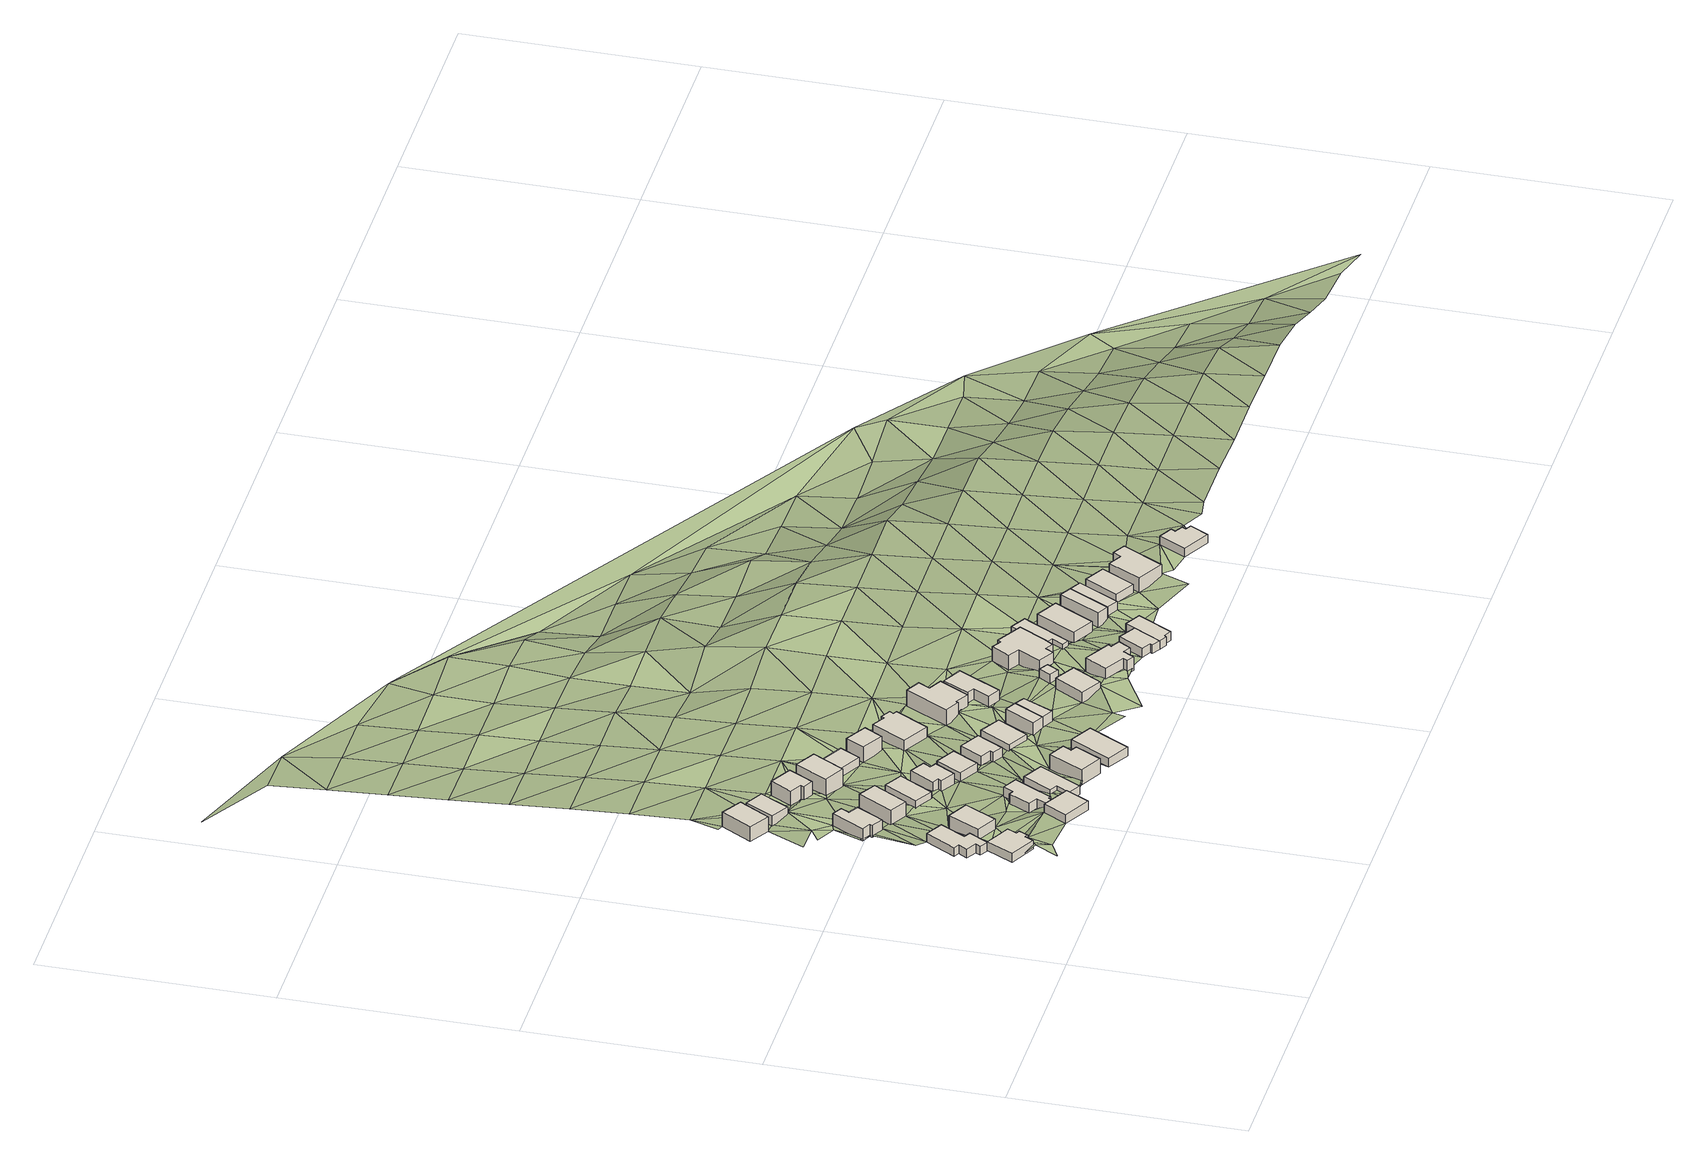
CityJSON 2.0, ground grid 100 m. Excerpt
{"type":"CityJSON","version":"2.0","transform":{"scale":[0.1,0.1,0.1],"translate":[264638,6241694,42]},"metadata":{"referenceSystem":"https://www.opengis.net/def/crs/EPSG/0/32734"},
"CityObjects":{
"building1":{"type":"Building","attributes":{"address":"4 Baris Road University Estate Cape Town","building":"house","building:levels":"1","building_height":4.1,"roof_height":78.91,"ground_height":74.81,"plus_code":"4FRW3F63+GGM"},"geometry":[{"type":"Solid","lod":"1","boundaries":[[[[0,1,2,3]],[[1,4,5,2]],[[4,6,7,5]],[[6,8,9,7]],[[8,10,11,9]],[[10,12,13,11]],[[12,14,15,13]],[[14,0,3,15]],[[3,2,5,7,9,11,13,15]],[[14,12,10,8,6,4,1,0]]]]}]},
"building2":{"type":"Building","attributes":{"address":"58 Ritchie Street University Estate Cape Town","building":"house","building:levels":"1","building_height":4.1,"roof_height":76.75,"ground_height":72.65,"plus_code":"4FRW3F63+JGF"},"geometry":[{"type":"Solid","lod":"1","boundaries":[[[[16,17,18,19]],[[17,20,21,18]],[[20,22,23,21]],[[22,24,25,23]],[[24,26,27,25]],[[26,28,29,27]],[[28,30,31,29]],[[30,32,33,31]],[[32,34,35,33]],[[34,16,19,35]],[[19,18,21,23,25,27,29,31,33,35]],[[34,32,30,28,26,24,22,20,17,16]]]]}]},
"building3":{"type":"Building","attributes":{"address":"60 Ritchie Street University Estate Cape Town","building":"house","building:levels":"1","building_height":4.1,"roof_height":78.91,"ground_height":74.81,"plus_code":"4FRW3F63+JH4"},"geometry":[{"type":"Solid","lod":"1","boundaries":[[[[36,37,38,39]],[[37,40,41,38]],[[40,42,43,41]],[[42,36,39,43]],[[39,38,41,43]],[[42,40,37,36]]]]}]},
"building4":{"type":"Building","attributes":{"address":"3 Baris Road University Estate Cape Town","building":"house","building:levels":"1","building_height":4.1,"roof_height":80.93,"ground_height":76.83,"plus_code":"4FRW3F63+FJH"},"geometry":[{"type":"Solid","lod":"1","boundaries":[[[[44,45,46,47]],[[45,48,49,46]],[[48,50,51,49]],[[50,44,47,51]],[[47,46,49,51]],[[50,48,45,44]]]]}]},
"building5":{"type":"Building","attributes":{"address":"67 Ritchie Street University Estate Cape Town","building":"house","building:levels":"1","building_height":4.1,"roof_height":74.61,"ground_height":70.51,"plus_code":"4FRW3F63+QH6"},"geometry":[{"type":"Solid","lod":"1","boundaries":[[[[52,53,54,55]],[[53,56,57,54]],[[56,58,59,57]],[[58,60,61,59]],[[60,62,63,61]],[[62,64,65,63]],[[64,66,67,65]],[[66,52,55,67]],[[55,54,57,59,61,63,65,67]],[[66,64,62,60,58,56,53,52]]]]}]},
"building6":{"type":"Building","attributes":{"address":"38 Selbourne Road University Estate Cape Town","building":"house","building:levels":"2","building_height":6.9,"roof_height":73.91,"ground_height":67.01,"plus_code":"4FRW3F63+WGG"},"geometry":[{"type":"Solid","lod":"1","boundaries":[[[[68,69,70,71]],[[69,72,73,70]],[[72,74,75,73]],[[74,68,71,75]],[[71,70,73,75]],[[74,72,69,68]]]]}]},
"building7":{"type":"Building","attributes":{"address":"1 Baris Road University Estate Cape Town","building":"house","building:levels":"1","building_height":4.1,"roof_height":77.92,"ground_height":73.82,"plus_code":"4FRW3F63+GMW"},"geometry":[{"type":"Solid","lod":"1","boundaries":[[[[76,77,78,79]],[[77,80,81,78]],[[80,82,83,81]],[[82,84,85,83]],[[84,86,87,85]],[[86,88,89,87]],[[88,90,91,89]],[[90,92,93,91]],[[92,94,95,93]],[[94,76,79,95]],[[79,78,81,83,85,87,89,91,93,95]],[[94,92,90,88,86,84,82,80,77,76]]]]}]},
"building8":{"type":"Building","attributes":{"address":"69 Ritchie Street University Estate Cape Town","building":"house","building:levels":"2","building_height":6.9,"roof_height":76.48,"ground_height":69.58,"plus_code":"4FRW3F63+PJV"},"geometry":[{"type":"Solid","lod":"1","boundaries":[[[[96,97,98,99]],[[97,100,101,98]],[[100,102,103,101]],[[102,96,99,103]],[[99,98,101,103]],[[102,100,97,96]]]]}]},
"building9":{"type":"Building","attributes":{"address":"40 Selbourne Road University Estate Cape Town","building":"house","building:levels":"1","building_height":4.1,"roof_height":71.11,"ground_height":67.01,"plus_code":"4FRW3F63+WH5"},"geometry":[{"type":"Solid","lod":"1","boundaries":[[[[104,105,106,107]],[[105,108,109,106]],[[108,110,111,109]],[[110,104,107,111]],[[107,106,109,111]],[[110,108,105,104]]]]}]},
"building10":{"type":"Building","attributes":{"address":"64 Ritchie Street University Estate Cape Town","building":"house","building:levels":"1","building_height":4.1,"roof_height":77.42,"ground_height":73.32,"plus_code":"4FRW3F63+GPG"},"geometry":[{"type":"Solid","lod":"1","boundaries":[[[[112,113,114,115]],[[113,116,117,114]],[[116,118,119,117]],[[118,120,121,119]],[[120,122,123,121]],[[122,112,115,123]],[[115,114,117,119,121,123]],[[122,120,118,116,113,112]]]]}]},
"building11":{"type":"Building","attributes":{"address":"71 Ritchie Street University Estate Cape Town","building":"house","building:levels":"1","building_height":4.1,"roof_height":73.68,"ground_height":69.58,"plus_code":"4FRW3F63+PM8"},"geometry":[{"type":"Solid","lod":"1","boundaries":[[[[124,125,126,127]],[[125,128,129,126]],[[128,130,131,129]],[[130,124,127,131]],[[127,126,129,131]],[[130,128,125,124]]]]}]},
"building12":{"type":"Building","attributes":{"address":"42 Selbourne Road University Estate Cape Town","building":"house","building:levels":"2","building_height":6.9,"roof_height":73.39,"ground_height":66.49,"plus_code":"4FRW3F63+VMJ"},"geometry":[{"type":"Solid","lod":"1","boundaries":[[[[132,133,134,135]],[[133,136,137,134]],[[136,138,139,137]],[[138,140,141,139]],[[140,142,143,141]],[[142,132,135,143]],[[135,134,137,139,141,143]],[[142,140,138,136,133,132]]]]}]},
"building13":{"type":"Building","attributes":{"address":"66 Ritchie Street University Estate Cape Town","building":"house","building:levels":"1","building_height":4.1,"roof_height":80.41,"ground_height":76.31,"plus_code":"4FRW3F63+FQQ"},"geometry":[{"type":"Solid","lod":"1","boundaries":[[[[144,145,146,147]],[[145,148,149,146]],[[148,150,151,149]],[[150,152,153,151]],[[152,154,155,153]],[[154,144,147,155]],[[147,146,149,151,153,155]],[[154,152,150,148,145,144]]]]}]},
"building14":{"type":"Building","attributes":{"address":"73 Ritchie Street University Estate Cape Town","building":"house","building:levels":"1","building_height":4.1,"roof_height":74.86,"ground_height":70.76,"plus_code":"4FRW3F63+MPP"},"geometry":[{"type":"Solid","lod":"1","boundaries":[[[[156,157,158,159]],[[157,160,161,158]],[[160,162,163,161]],[[162,164,165,163]],[[164,166,167,165]],[[166,168,169,167]],[[168,170,171,169]],[[170,156,159,171]],[[159,158,161,163,165,167,169,171]],[[170,168,166,164,162,160,157,156]]]]}]},
"building15":{"type":"Building","attributes":{"address":"44 Selbourne Road University Estate Cape Town","building":"house","building:levels":"2","building_height":6.9,"roof_height":74.89,"ground_height":67.99,"plus_code":"4FRW3F63+RPR"},"geometry":[{"type":"Solid","lod":"1","boundaries":[[[[172,173,174,175]],[[173,176,177,174]],[[176,178,179,177]],[[178,172,175,179]],[[175,174,177,179]],[[178,176,173,172]]]]}]},
"building16":{"type":"Building","attributes":{"address":"75 Ritchie Street University Estate Cape Town","building":"house","building:levels":"1","building_height":4.1,"roof_height":74.86,"ground_height":70.76,"plus_code":"4FRW3F63+MQ3"},"geometry":[{"type":"Solid","lod":"1","boundaries":[[[[180,181,182,183]],[[181,184,185,182]],[[184,186,187,185]],[[186,180,183,187]],[[183,182,185,187]],[[186,184,181,180]]]]}]},
"building17":{"type":"Building","attributes":{"address":"68 Ritchie Street University Estate Cape Town","building":"house","building:levels":"1","building_height":4.1,"roof_height":80.45,"ground_height":76.35,"plus_code":"4FRW3F63+FR9"},"geometry":[{"type":"Solid","lod":"1","boundaries":[[[[188,189,190,191]],[[189,192,193,190]],[[192,194,195,193]],[[194,188,191,195]],[[191,190,193,195]],[[194,192,189,188]]]]}]},
"building18":{"type":"Building","attributes":{"address":"46 Selbourne Road University Estate Cape Town","building":"house","building:levels":"1","building_height":4.1,"roof_height":71.33,"ground_height":67.23,"plus_code":"4FRW3F63+RQC"},"geometry":[{"type":"Solid","lod":"1","boundaries":[[[[196,197,198,199]],[[197,200,201,198]],[[200,202,203,201]],[[202,196,199,203]],[[199,198,201,203]],[[202,200,197,196]]]]}]},
"building19":{"type":"Building","attributes":{"address":"77 Ritchie Street University Estate Cape Town","building":"house","building:levels":"1","building_height":4.1,"roof_height":75.18,"ground_height":71.08,"plus_code":"4FRW3F63+JRP"},"geometry":[{"type":"Solid","lod":"1","boundaries":[[[[204,205,206,207]],[[205,208,209,206]],[[208,210,211,209]],[[210,212,213,211]],[[212,214,215,213]],[[214,204,207,215]],[[207,206,209,211,213,215]],[[214,212,210,208,205,204]]]]}]},
"building20":{"type":"Building","attributes":{"address":"79 Ritchie Street University Estate Cape Town","building":"house","building:levels":"1","building_height":4.1,"roof_height":75.18,"ground_height":71.08,"plus_code":"4FRW3F63+JV4"},"geometry":[{"type":"Solid","lod":"1","boundaries":[[[[216,217,218,219]],[[217,220,221,218]],[[220,222,223,221]],[[222,216,219,223]],[[219,218,221,223]],[[222,220,217,216]]]]}]},
"building21":{"type":"Building","attributes":{"address":"48 Selbourne Road University Estate Cape Town","building":"house","building:levels":"2","building_height":6.9,"roof_height":74.52,"ground_height":67.62,"plus_code":"4FRW3F63+RR2"},"geometry":[{"type":"Solid","lod":"1","boundaries":[[[[224,225,226,227]],[[225,228,229,226]],[[228,230,231,229]],[[230,224,227,231]],[[227,226,229,231]],[[230,228,225,224]]]]}]},
"building22":{"type":"Building","attributes":{"address":"81 Ritchie Street University Estate Cape Town","building":"house","building:levels":"1","building_height":4.1,"roof_height":78.61,"ground_height":74.51,"plus_code":"4FRW3F63+HWM"},"geometry":[{"type":"Solid","lod":"1","boundaries":[[[[232,233,234,235]],[[233,236,237,234]],[[236,238,239,237]],[[238,232,235,239]],[[235,234,237,239]],[[238,236,233,232]]]]}]},
"building23":{"type":"Building","attributes":{"address":"50 Selbourne Road University Estate Cape Town","building":"house","building:levels":"1","building_height":4.1,"roof_height":73.03,"ground_height":68.93,"plus_code":"4FRW3F63+QV7"},"geometry":[{"type":"Solid","lod":"1","boundaries":[[[[240,241,242,243]],[[241,244,245,242]],[[244,246,247,245]],[[246,248,249,247]],[[248,250,251,249]],[[250,252,253,251]],[[252,254,255,253]],[[254,240,243,255]],[[243,242,245,247,249,251,253,255]],[[254,252,250,248,246,244,241,240]]]]}]},
"building24":{"type":"Building","attributes":{"address":"4 Lorraine Avenue University Estate Cape Town","building":"house","building:levels":"1","building_height":4.1,"roof_height":78.61,"ground_height":74.51,"plus_code":"4FRW3F63+HWH"},"geometry":[{"type":"Solid","lod":"1","boundaries":[[[[232,238,239,235]],[[238,256,257,239]],[[256,258,259,257]],[[258,232,235,259]],[[235,239,257,259]],[[258,256,238,232]]]]}]},
"building25":{"type":"Building","attributes":{"address":"52 Selbourne Road University Estate Cape Town","building":"house","building:levels":"2","building_height":6.9,"roof_height":76.49,"ground_height":69.59,"plus_code":"4FRW3F63+PX6"},"geometry":[{"type":"Solid","lod":"1","boundaries":[[[[260,261,262,263]],[[261,264,265,262]],[[264,266,267,265]],[[266,268,269,267]],[[268,270,271,269]],[[270,272,273,271]],[[272,274,275,273]],[[274,260,263,275]],[[263,262,265,267,269,271,273,275]],[[274,272,270,268,266,264,261,260]]]]}]},
"building26":{"type":"Building","attributes":{"address":"83 Ritchie Street University Estate Cape Town","building":"house","building:levels":"1","building_height":4.1,"roof_height":79.46,"ground_height":75.36,"plus_code":"4FRW3F64+G2P"},"geometry":[{"type":"Solid","lod":"1","boundaries":[[[[276,277,278,279]],[[277,280,281,278]],[[280,282,283,281]],[[282,276,279,283]],[[279,278,281,283]],[[282,280,277,276]]]]}]},
"building27":{"type":"Building","attributes":{"address":"54 Selbourne Road University Estate Cape Town","building":"house","building:levels":"1","building_height":4.1,"roof_height":76.04,"ground_height":71.94,"plus_code":"4FRW3F64+M2C"},"geometry":[{"type":"Solid","lod":"1","boundaries":[[[[284,285,286,287]],[[285,288,289,286]],[[288,290,291,289]],[[290,292,293,291]],[[292,294,295,293]],[[294,284,287,295]],[[287,286,289,291,293,295]],[[294,292,290,288,285,284]]]]}]},
"building28":{"type":"Building","attributes":{"address":"Ritchie Street University Estate Cape Town","building":"garage","building:levels":"1","building_height":4.1,"roof_height":79.46,"ground_height":75.36,"plus_code":"4FRW3F64+H3C"},"geometry":[{"type":"Solid","lod":"1","boundaries":[[[[296,297,298,299]],[[297,300,301,298]],[[300,302,303,301]],[[302,296,299,303]],[[299,298,301,303]],[[302,300,297,296]]]]}]},
"building29":{"type":"Building","attributes":{"address":"85 Ritchie Street University Estate Cape Town","building":"house","building:levels":"1","building_height":4.1,"roof_height":81.91,"ground_height":77.81,"plus_code":"4FRW3F64+F4R"},"geometry":[{"type":"Solid","lod":"1","boundaries":[[[[304,305,306,307]],[[305,308,309,306]],[[308,310,311,309]],[[310,312,313,311]],[[312,314,315,313]],[[314,316,317,315]],[[316,318,319,317]],[[318,320,321,319]],[[320,322,323,321]],[[322,304,307,323]],[[307,306,309,311,313,315,317,319,321,323]],[[322,320,318,316,314,312,310,308,305,304]]]]}]},
"building30":{"type":"Building","attributes":{"address":"87 Ritchie Street University Estate Cape Town","building":"house","building:levels":"1","building_height":4.1,"roof_height":82.66,"ground_height":78.56,"plus_code":"4FRW3F64+F57"},"geometry":[{"type":"Solid","lod":"1","boundaries":[[[[324,325,326,327]],[[325,328,329,326]],[[328,330,331,329]],[[330,332,333,331]],[[332,334,335,333]],[[334,324,327,335]],[[327,326,329,331,333,335]],[[334,332,330,328,325,324]]]]}]},
"building31":{"type":"Building","attributes":{"address":"56 Selbourne Road University Estate Cape Town","building":"house","building:levels":"2","building_height":6.9,"roof_height":79.64,"ground_height":72.74,"plus_code":"4FRW3F64+J48"},"geometry":[{"type":"Solid","lod":"1","boundaries":[[[[336,337,338,339,340,341]],[[337,342,343,339,338]],[[342,344,345,343]],[[344,346,347,345]],[[346,348,349,347]],[[348,350,351,349]],[[350,352,353,351]],[[352,354,355,353]],[[354,356,357,355]],[[356,358,359,357]],[[358,336,341,340,359]],[[340,339,343,345,347,349,351,353,355,357,359]],[[358,356,354,352,350,348,346,344,342,337,336]]]]}]},
"building32":{"type":"Building","attributes":{"address":"89 Ritchie Street University Estate Cape Town","building":"house","building:levels":"1","building_height":4.1,"roof_height":82.66,"ground_height":78.56,"plus_code":"4FRW3F64+F62"},"geometry":[{"type":"Solid","lod":"1","boundaries":[[[[324,360,361,327]],[[360,362,363,361]],[[362,364,365,363]],[[364,366,367,365]],[[366,368,369,367]],[[368,325,326,369]],[[325,324,327,326]],[[327,361,363,365,367,369,326]],[[325,368,366,364,362,360,324]]]]}]},
"building33":{"type":"Building","attributes":{"building":"garage","building:levels":"1","building_height":4.1,"roof_height":77.7,"ground_height":73.6,"plus_code":"4FRW3F64+J5G"},"geometry":[{"type":"Solid","lod":"1","boundaries":[[[[370,371,341,338]],[[371,372,373,341]],[[372,374,375,373]],[[374,376,377,375]],[[376,378,379,377]],[[378,380,381,379]],[[380,370,338,381]],[[338,341,373,375,377,379,381]],[[380,378,376,374,372,371,370]]]]}]},
"building34":{"type":"Building","attributes":{"address":"58 Selbourne Road University Estate Cape Town","building":"house","building:levels":"1","building_height":4.1,"roof_height":80.39,"ground_height":76.29,"plus_code":"4FRW3F64+H6M"},"geometry":[{"type":"Solid","lod":"1","boundaries":[[[[382,383,384,385]],[[383,386,387,384]],[[386,388,389,387]],[[388,382,385,389]],[[385,384,387,389]],[[388,386,383,382]]]]}]},
"building35":{"type":"Building","attributes":{"address":"60A Selbourne Road University Estate Cape Town","building":"house","building:levels":"1","building_height":4.1,"roof_height":83.22,"ground_height":79.12,"plus_code":"4FRW3F64+H76"},"geometry":[{"type":"Solid","lod":"1","boundaries":[[[[390,391,392,393]],[[391,394,395,392]],[[394,396,397,395]],[[396,390,393,397]],[[393,392,395,397]],[[396,394,391,390]]]]}]},
"building36":{"type":"Building","attributes":{"address":"60 Selbourne Road University Estate Cape Town","building":"house","building:levels":"1","building_height":4.1,"roof_height":83.22,"ground_height":79.12,"plus_code":"4FRW3F64+H74"},"geometry":[{"type":"Solid","lod":"1","boundaries":[[[[398,399,393,392]],[[399,400,401,393]],[[400,402,403,401]],[[402,398,392,403]],[[392,393,401,403]],[[402,400,399,398]]]]}]},
"building37":{"type":"Building","attributes":{"address":"62 Selbourne Road University Estate Cape Town","building":"house","building:levels":"1","building_height":4.1,"roof_height":83.22,"ground_height":79.12,"plus_code":"4FRW3F64+G8P"},"geometry":[{"type":"Solid","lod":"1","boundaries":[[[[404,405,406,407]],[[405,408,409,406]],[[408,410,411,409]],[[410,404,407,411]],[[407,406,409,411]],[[410,408,405,404]]]]}]},
"building38":{"type":"Building","attributes":{"address":"64 Selbourne Road University Estate Cape Town","building":"house","building:levels":"2","building_height":6.9,"roof_height":85.99,"ground_height":79.09,"plus_code":"4FRW3F64+G98"},"geometry":[{"type":"Solid","lod":"1","boundaries":[[[[412,413,414,415]],[[413,416,417,414]],[[416,418,419,417]],[[418,420,421,419]],[[420,422,423,421]],[[422,412,415,423]],[[415,414,417,419,421,423]],[[422,420,418,416,413,412]]]]}]},
"building39":{"type":"Building","attributes":{"address":"68 Selbourne Road University Estate Cape Town","building":"house","building:levels":"1","building_height":4.1,"roof_height":85.98,"ground_height":81.88,"plus_code":"4FRW3F64+FF4"},"geometry":[{"type":"Solid","lod":"1","boundaries":[[[[424,425,426,427]],[[425,428,429,426]],[[428,430,431,429]],[[430,432,433,431]],[[432,434,435,433]],[[434,436,437,435]],[[436,438,439,437]],[[438,424,427,439]],[[427,426,429,431,433,435,437,439]],[[438,436,434,432,430,428,425,424]]]]}]},
"terrain1":{"type":"TINRelief","geometry":[{"type":"CompositeSurface","lod":"1","boundaries":[[[440,441,442]],[[1,442,443]],[[443,442,441]],[[444,443,441]],[[445,443,444]],[[446,447,0]],[[14,446,0]],[[447,446,448]],[[48,444,441]],[[447,448,449]],[[10,14,12]],[[450,448,446]],[[14,450,446]],[[16,451,449]],[[444,45,10]],[[452,449,448]],[[10,45,14]],[[48,45,444]],[[453,454,17]],[[452,16,449]],[[455,454,456]],[[14,45,450]],[[454,453,456]],[[457,455,458]],[[17,16,459]],[[458,455,460]],[[455,456,460]],[[461,457,458]],[[453,17,459]],[[462,450,45]],[[16,452,96]],[[463,72,464]],[[463,465,461]],[[36,450,466]],[[450,462,466]],[[461,458,58]],[[96,459,16]],[[467,462,45]],[[45,468,467]],[[463,461,58]],[[469,452,36]],[[470,453,459]],[[468,45,44]],[[471,462,467]],[[96,452,469]],[[472,72,463]],[[473,466,462]],[[50,474,44]],[[475,468,476]],[[44,476,468]],[[58,477,463]],[[36,466,478]],[[479,470,56]],[[477,472,463]],[[470,459,100]],[[477,58,56]],[[476,44,480]],[[36,478,469]],[[72,472,74]],[[473,478,466]],[[481,68,482]],[[56,470,100]],[[474,480,44]],[[96,469,483]],[[478,473,484]],[[482,68,74]],[[96,483,485]],[[480,474,486]],[[480,94,476]],[[483,469,487]],[[488,74,472]],[[97,96,485]],[[100,489,56]],[[489,477,56]],[[482,74,488]],[[487,469,490]],[[491,485,483]],[[112,94,480]],[[478,184,469]],[[492,493,494]],[[489,100,97]],[[136,110,477]],[[495,136,477]],[[485,491,97]],[[489,495,477]],[[478,94,184]],[[490,469,184]],[[492,494,122]],[[487,490,496]],[[497,94,112]],[[498,482,488]],[[496,125,487]],[[136,495,499]],[[496,490,500]],[[501,482,498]],[[133,110,136]],[[489,502,495]],[[112,122,497]],[[503,489,97]],[[503,97,491]],[[502,489,504]],[[488,110,498]],[[497,186,94]],[[184,505,490]],[[144,122,494]],[[110,133,506]],[[94,186,184]],[[489,503,504]],[[156,125,496]],[[503,491,125]],[[506,498,110]],[[507,501,508]],[[502,504,172]],[[132,506,133]],[[505,184,181]],[[509,497,122]],[[510,125,156]],[[508,501,498]],[[172,132,502]],[[181,511,505]],[[503,125,510]],[[186,497,512]],[[511,170,168]],[[510,156,170]],[[189,188,513]],[[144,514,122]],[[515,516,513]],[[511,181,170]],[[517,507,518]],[[497,509,512]],[[515,513,188]],[[512,208,186]],[[200,519,503]],[[515,520,144]],[[506,132,521]],[[186,208,180]],[[200,503,202]],[[506,521,498]],[[503,510,202]],[[122,514,509]],[[518,507,508]],[[512,522,208]],[[521,132,172]],[[514,144,520]],[[188,520,515]],[[523,170,181]],[[519,200,197]],[[510,170,523]],[[524,180,208]],[[517,525,526]],[[510,228,202]],[[521,172,519]],[[180,523,181]],[[508,498,527]],[[194,520,188]],[[525,517,518]],[[197,521,519]],[[228,510,528]],[[529,509,514]],[[202,228,196]],[[527,498,521]],[[514,520,530]],[[523,528,510]],[[521,197,196]],[[531,532,526]],[[533,180,524]],[[529,534,524]],[[196,228,225]],[[529,514,217]],[[535,520,194]],[[530,520,536]],[[518,508,537]],[[525,531,526]],[[533,523,180]],[[536,520,535]],[[534,533,524]],[[529,217,534]],[[537,508,527]],[[538,539,532]],[[194,540,535]],[[536,216,530]],[[541,542,194]],[[523,252,528]],[[194,542,540]],[[518,543,525]],[[196,544,521]],[[531,538,532]],[[545,546,547]],[[534,217,268]],[[544,196,225]],[[252,548,528]],[[548,549,225]],[[521,544,527]],[[216,536,233]],[[537,543,518]],[[534,268,533]],[[550,217,216]],[[548,252,549]],[[539,546,545]],[[544,225,549]],[[525,551,531]],[[538,552,539]],[[217,550,268]],[[540,542,282]],[[248,549,252]],[[553,537,527]],[[554,216,233]],[[555,556,540]],[[533,268,557]],[[525,543,551]],[[248,252,250]],[[540,282,555]],[[546,539,552]],[[542,558,559]],[[233,232,554]],[[527,544,553]],[[216,554,550]],[[560,538,531]],[[232,556,554]],[[542,559,282]],[[246,561,557]],[[531,551,560]],[[557,268,562]],[[555,563,556]],[[564,550,565]],[[549,248,566]],[[282,563,555]],[[565,550,554]],[[543,537,567]],[[549,566,544]],[[246,557,562]],[[556,568,554]],[[537,553,569]],[[565,554,570]],[[571,559,558]],[[248,246,566]],[[554,568,570]],[[552,538,572]],[[565,570,573]],[[573,574,565]],[[551,543,567]],[[556,563,297]],[[568,556,296]],[[572,538,560]],[[537,569,567]],[[566,246,562]],[[575,565,574]],[[297,296,556]],[[553,544,576]],[[571,577,559]],[[552,578,546]],[[579,559,577]],[[575,574,285]],[[566,576,544]],[[562,580,566]],[[575,580,581]],[[563,300,297]],[[571,582,577]],[[551,583,560]],[[563,579,300]],[[572,578,552]],[[580,575,285]],[[584,569,553]],[[585,582,571]],[[582,586,577]],[[587,568,296]],[[579,577,304]],[[583,551,567]],[[588,300,579]],[[300,588,302]],[[589,568,587]],[[579,304,588]],[[553,576,584]],[[590,296,302]],[[580,285,591]],[[592,572,560]],[[296,590,587]],[[593,302,588]],[[588,304,593]],[[580,594,566]],[[567,569,595]],[[591,285,589]],[[596,585,597]],[[590,302,593]],[[597,585,330]],[[592,560,583]],[[587,590,348]],[[569,584,595]],[[590,350,348]],[[346,589,587]],[[546,578,598]],[[572,599,578]],[[600,576,566]],[[580,591,594]],[[330,328,597]],[[593,304,601]],[[346,587,348]],[[601,304,602]],[[589,346,591]],[[603,602,604]],[[605,583,567]],[[603,597,328]],[[599,572,592]],[[606,593,607]],[[602,603,328]],[[607,593,601]],[[567,595,605]],[[566,594,600]],[[346,342,591]],[[608,602,328]],[[609,601,602]],[[610,584,576]],[[346,344,342]],[[602,608,609]],[[607,601,611]],[[612,592,583]],[[607,611,371]],[[325,368,328]],[[608,328,368]],[[578,599,598]],[[584,610,595]],[[605,612,583]],[[609,608,613]],[[576,600,610]],[[591,342,614]],[[594,591,614]],[[608,615,613]],[[599,592,616]],[[608,368,615]],[[382,609,613]],[[380,342,370]],[[615,368,396]],[[616,592,612]],[[380,614,342]],[[368,617,399]],[[605,595,618]],[[368,399,396]],[[609,382,378]],[[595,610,619]],[[620,621,617]],[[600,594,622]],[[614,623,594]],[[599,624,598]],[[617,400,399]],[[605,618,612]],[[380,378,614]],[[615,396,625]],[[599,616,624]],[[595,619,618]],[[400,617,621]],[[600,622,610]],[[594,623,622]],[[378,382,626]],[[615,625,626]],[[400,621,405]],[[616,612,627]],[[628,619,610]],[[626,629,378]],[[614,378,630]],[[621,413,405]],[[627,612,618]],[[405,402,400]],[[626,625,629]],[[628,610,622]],[[413,621,631]],[[632,624,616]],[[405,413,408]],[[623,614,633]],[[629,625,398]],[[630,378,629]],[[404,402,405]],[[629,398,402]],[[627,632,616]],[[634,618,619]],[[629,402,404]],[[628,635,619]],[[614,630,633]],[[636,413,631]],[[412,408,413]],[[598,624,637]],[[638,622,623]],[[634,627,618]],[[410,408,412]],[[619,635,634]],[[622,638,628]],[[623,633,638]],[[629,404,639]],[[632,637,624]],[[410,412,640]],[[404,410,639]],[[641,632,627]],[[630,629,642]],[[640,412,422]],[[635,628,643]],[[644,424,636]],[[641,627,634]],[[422,420,640]],[[640,639,410]],[[628,638,643]],[[642,629,639]],[[425,424,644]],[[418,636,424]],[[420,639,640]],[[633,630,645]],[[639,420,418]],[[646,634,635]],[[632,641,637]],[[635,643,646]],[[630,642,645]],[[638,633,647]],[[598,637,648]],[[649,641,634]],[[650,418,424]],[[639,418,651]],[[638,647,643]],[[649,634,646]],[[633,645,647]],[[438,436,434]],[[650,424,438]],[[430,434,432]],[[652,637,641]],[[434,653,438]],[[654,642,639]],[[650,651,418]],[[430,653,434]],[[438,653,650]],[[643,655,646]],[[649,652,641]],[[655,643,647]],[[654,639,651]],[[642,656,645]],[[649,646,657]],[[658,650,653]],[[657,646,655]],[[642,654,656]],[[659,647,645]],[[658,653,660]],[[652,648,637]],[[661,652,649]],[[651,650,662]],[[661,649,657]],[[645,656,659]],[[658,660,663]],[[664,655,647]],[[650,658,662]],[[654,651,665]],[[652,661,648]],[[647,659,664]],[[657,655,666]],[[665,651,662]],[[656,654,667]],[[661,657,666]],[[668,658,663]],[[655,664,666]],[[654,665,667]],[[648,669,598]],[[670,659,656]],[[671,668,663]],[[672,648,661]],[[658,673,662]],[[661,666,672]],[[656,667,670]],[[674,664,659]],[[658,668,673]],[[665,662,675]],[[659,670,674]],[[676,666,664]],[[675,662,673]],[[667,665,677]],[[676,672,666]],[[678,668,671]],[[664,674,676]],[[665,675,677]],[[648,672,679]],[[670,667,680]],[[678,671,681]],[[673,668,682]],[[670,680,674]],[[667,677,680]],[[668,678,682]],[[673,683,675]],[[672,676,679]],[[676,674,679]],[[680,684,674]],[[683,673,682]],[[685,677,675]],[[681,686,678]],[[674,684,679]],[[675,683,685]],[[687,680,677]],[[681,688,686]],[[679,669,648]],[[682,678,689]],[[680,687,684]],[[677,685,687]],[[678,686,689]],[[683,682,690]],[[679,684,691]],[[684,687,691]],[[690,682,689]],[[685,683,692]],[[688,693,686]],[[683,690,692]],[[694,687,685]],[[693,688,695]],[[691,669,679]],[[696,689,686]],[[685,692,694]],[[697,691,687]],[[686,693,696]],[[690,689,698]],[[687,694,697]],[[698,689,696]],[[691,697,669]],[[692,690,699]],[[693,695,700]],[[690,698,699]],[[694,692,701]],[[700,695,702]],[[696,693,703]],[[701,697,694]],[[692,699,701]],[[693,700,703]],[[704,698,696]],[[669,697,705]],[[704,696,703]],[[699,698,706]],[[697,701,705]],[[702,707,700]],[[705,701,699]],[[698,704,706]],[[707,702,708]],[[703,700,709]],[[699,706,705]],[[700,707,709]],[[703,710,704]],[[706,704,710]],[[710,703,709]],[[711,707,708]],[[712,705,706]],[[711,709,707]],[[711,708,713]],[[706,710,712]],[[710,709,714]],[[714,709,711]],[[712,710,714]],[[713,715,711]],[[714,711,715]],[[714,715,712]],[[715,713,716]],[[715,717,712]],[[718,715,716]],[[717,715,718]]]}]}
},
"vertices":[
[249,388,328],[189,269,328],[189,269,369],[249,388,369],[303,212,328],[303,212,369],[322,250,328],[322,250,369],[336,243,328],[336,243,369],[356,282,328],[356,282,369],[340,290,328],[340,290,369],[361,331,328],[361,331,369],
[357,603,307],[281,645,307],[281,645,348],[357,603,348],[206,512,307],[206,512,348],[229,500,307],[229,500,348],[207,461,307],[207,461,348],[252,436,307],[252,436,348],[240,413,307],[240,413,348],[277,392,307],[277,392,348],[324,478,307],[324,478,348],[296,493,307],[296,493,348],
[490,535,295],[398,582,295],[398,582,369],[490,535,369],[327,444,295],[327,444,369],[418,397,295],[418,397,369],
[660,163,348],[542,226,348],[542,226,389],[660,163,389],[486,123,348],[486,123,389],[604,60,348],[604,60,389],
[432,966,268],[388,991,268],[388,991,326],[432,966,326],[408,1027,268],[408,1027,326],[364,1052,268],[364,1052,326],[283,909,268],[283,909,326],[321,888,268],[321,888,326],[316,878,268],[316,878,326],[367,849,268],[367,849,326],
[277,1484,250],[198,1350,250],[198,1350,319],[277,1484,319],[288,1298,250],[288,1298,319],[366,1432,250],[366,1432,319],
[668,425,313],[644,380,313],[644,380,359],[668,425,359],[625,390,313],[625,390,359],[575,296,313],[575,296,359],[616,275,313],[616,275,359],[591,228,313],[591,228,359],[622,211,313],[622,211,359],[633,230,313],[633,230,359],[643,225,313],[643,225,359],[732,391,313],[732,391,359],
[489,782,276],[575,932,276],[575,932,345],[489,782,345],[498,976,276],[498,976,345],[412,826,276],[412,826,345],
[407,1419,245],[338,1294,245],[338,1294,291],[407,1419,291],[417,1250,245],[417,1250,291],[486,1376,245],[486,1376,291],
[767,366,313],[699,240,313],[699,240,354],[767,366,354],[733,222,313],[733,222,354],[701,163,313],[701,163,354],[757,133,313],[757,133,354],[857,318,313],[857,318,354],
[624,710,267],[709,858,267],[709,858,317],[624,710,317],[630,903,267],[630,903,317],[545,755,267],[545,755,317],
[647,1299,245],[550,1352,245],[550,1352,314],[647,1299,314],[498,1258,245],[498,1258,314],[549,1230,245],[549,1230,314],[541,1216,245],[541,1216,314],[587,1191,245],[587,1191,314],
[906,294,313],[825,143,313],[825,143,384],[906,294,384],[924,91,313],[924,91,384],[984,204,313],[984,204,384],[957,219,313],[957,219,384],[977,257,313],[977,257,384],
[738,825,267],[676,719,267],[676,719,329],[738,825,329],[704,703,267],[704,703,329],[695,687,267],[695,687,329],[759,650,267],[759,650,329],[811,740,267],[811,740,329],[784,756,267],[784,756,329],[803,788,267],[803,788,329],
[672,1279,245],[594,1139,245],[594,1139,329],[672,1279,329],[684,1090,245],[684,1090,329],[762,1229,245],[762,1229,329],
[918,693,288],[831,740,288],[831,740,329],[918,693,329],[769,629,288],[769,629,329],[856,581,288],[856,581,329],
[1033,237,343],[934,58,343],[934,58,384],[1033,237,384],[1032,5,343],[1032,5,384],[1131,184,343],[1131,184,384],
[882,1148,252],[783,1201,252],[783,1201,293],[882,1148,293],[735,1113,252],[735,1113,293],[835,1060,252],[835,1060,293],
[1048,624,288],[957,674,288],[957,674,332],[1048,624,332],[902,575,288],[902,575,332],[948,549,288],[948,549,332],[940,535,288],[940,535,332],[984,510,288],[984,510,332],
[1178,572,291],[1087,623,291],[1087,623,332],[1178,572,332],[1011,488,291],[1011,488,332],[1101,437,291],[1101,437,332],
[1004,1079,252],[910,1132,252],[910,1132,325],[1004,1079,325],[864,1052,252],[864,1052,325],[958,999,252],[958,999,325],
[1261,525,299],[1211,552,299],[1211,552,366],[1261,525,366],[1140,420,299],[1140,420,366],[1190,394,299],[1190,394,366],
[1090,845,256],[1171,991,256],[1171,991,310],[1090,845,310],[1155,1000,256],[1155,1000,310],[1165,1018,256],[1165,1018,310],[1121,1042,256],[1121,1042,310],[1114,1028,256],[1114,1028,310],[1057,1060,256],[1057,1060,310],[973,909,256],[973,909,310],
[1241,368,299],[1241,368,366],[1304,500,299],[1304,500,366],
[1376,861,269],[1317,892,269],[1317,892,345],[1376,861,345],[1344,942,269],[1344,942,345],[1281,976,269],[1281,976,345],[1179,789,269],[1179,789,345],[1242,755,269],[1242,755,345],[1246,764,269],[1246,764,345],[1306,732,269],[1306,732,345],
[1481,229,325],[1556,358,325],[1556,358,375],[1481,229,375],[1465,410,325],[1465,410,375],[1390,281,325],[1390,281,375],
[1476,806,276],[1389,852,276],[1389,852,340],[1476,806,340],[1328,738,276],[1328,738,340],[1360,721,276],[1360,721,340],[1322,649,276],[1322,649,340],[1377,620,276],[1377,620,340],
[1512,489,334],[1483,439,334],[1483,439,375],[1512,489,375],[1524,414,334],[1524,414,375],[1554,465,334],[1554,465,375],
[1602,320,334],[1546,223,334],[1546,223,399],[1602,320,399],[1633,174,334],[1633,174,399],[1622,154,334],[1622,154,399],[1654,135,334],[1654,135,399],[1682,183,334],[1682,183,399],[1715,164,334],[1715,164,399],[1748,219,334],[1748,219,399],[1709,241,334],[1709,241,399],[1717,255,334],[1717,255,399],
[1782,60,366],[1849,180,366],[1849,180,407],[1782,60,407],[1772,224,366],[1772,224,407],[1709,114,366],[1709,114,407],[1749,91,366],[1749,91,407],[1744,81,366],[1744,81,407],
[1725,520,307],[1790,636,307],[1790,636,357],[1790,636,376],[1725,520,376],[1725,520,357],[1675,701,307],[1675,701,376],[1666,686,307],[1666,686,376],[1625,710,307],[1625,710,376],[1579,630,307],[1579,630,376],[1627,602,307],[1627,602,376],[1571,504,307],[1571,504,376],[1642,463,307],[1642,463,376],[1663,500,307],[1663,500,376],[1698,480,307],[1698,480,376],
[1816,42,366],[1816,42,407],[1824,51,366],[1824,51,407],[1857,33,366],[1857,33,407],[1941,184,366],[1941,184,407],[1872,222,366],[1872,222,407],
[1790,636,316],[1725,520,316],[1764,498,316],[1764,498,357],[1737,448,316],[1737,448,357],[1766,432,316],[1766,432,357],[1882,641,316],[1882,641,357],[1813,679,316],[1813,679,357],
[1886,590,316],[1791,417,316],[1791,417,384],[1886,590,384],[1887,365,316],[1887,365,384],[1982,539,316],[1982,539,384],
[1962,320,343],[2057,497,343],[2057,497,412],[1962,320,412],[2006,525,343],[2006,525,412],[1912,346,343],[1912,346,412],
[2057,497,371],[1962,320,371],[2012,293,371],[2012,293,412],[2108,470,371],[2108,470,412],
[2139,454,371],[2060,308,371],[2060,308,412],[2139,454,412],[2149,260,371],[2149,260,412],[2229,406,371],[2229,406,412],
[2233,380,371],[2156,238,371],[2156,238,440],[2233,380,440],[2273,175,371],[2273,175,440],[2370,353,371],[2370,353,440],[2313,384,371],[2313,384,440],[2293,348,371],[2293,348,440],
[2475,233,399],[2410,114,399],[2410,114,440],[2475,233,440],[2531,49,399],[2531,49,440],[2576,131,399],[2576,131,440],[2550,145,399],[2550,145,440],[2560,162,399],[2560,162,440],[2524,182,399],[2524,182,440],[2535,201,399],[2535,201,440],
[233,95,358],[307,135,358],[289,198,358],[303,212,358],[336,243,358],[322,250,358],[307,385,328],[277,392,328],[327,444,328],[324,478,328],[418,397,328],[296,493,328],[398,582,307],[367,849,285],[244,680,307],[307,880,285],[316,878,285],[264,914,285],[283,909,285],[412,826,285],[321,888,285],[332,1040,268],[575,296,318],[307,1125,268],[182,1128,268],[247,1085,268],[557,385,318],[591,228,348],[622,211,348],[557,630,295],[432,966,276],[616,275,318],[338,1294,250],[625,390,318],[701,163,343],[633,230,348],[643,225,348],[417,1250,268],[668,425,318],[388,991,285],[699,240,343],[253,1495,250],[307,1625,240],[545,755,295],[644,380,318],[557,880,276],[733,222,343],[624,710,295],[407,1419,250],[557,1125,260],[695,687,288],[630,903,276],[757,133,343],[807,135,343],[825,143,343],[541,1216,260],[676,719,295],[807,385,313],[557,1625,233],[549,1230,260],[704,703,288],[307,1875,230],[587,1191,260],[684,1090,252],[594,1139,260],[759,650,288],[557,1375,245],[307,2120,214],[557,1875,223],[984,510,291],[807,880,267],[811,740,288],[940,535,291],[984,204,343],[1011,488,315],[977,257,343],[957,219,343],[307,2370,195],[557,2120,205],[762,1229,252],[1058,385,315],[807,1375,243],[948,549,291],[973,909,269],[957,674,291],[557,2370,184],[307,2620,177],[807,1625,230],[958,999,269],[1048,624,291],[1101,437,315],[557,2620,168],[307,2870,161],[1090,845,269],[1058,630,291],[1190,394,325],[1140,420,315],[807,1875,218],[557,2870,154],[307,3120,145],[1241,368,325],[1294,80,352],[1308,135,352],[807,2120,200],[1058,1375,243],[307,3365,128],[531,3362,124],[6,3560,115],[1004,1079,256],[1058,1125,256],[1242,755,299],[807,2370,181],[557,3120,140],[1058,1625,224],[1308,630,299],[1308,385,325],[1304,500,325],[1171,991,269],[1383,32,352],[1481,229,358],[807,2620,170],[1155,1000,269],[1281,976,276],[1465,410,334],[1246,764,276],[1306,732,299],[1308,1125,263],[1058,2120,197],[1377,620,299],[1058,1875,212],[1322,649,299],[1558,135,358],[807,2870,153],[1360,721,299],[1328,738,299],[1376,861,276],[1308,1375,253],[1546,223,358],[807,3120,138],[1556,358,334],[1344,942,276],[1317,892,276],[1622,154,358],[1058,2370,179],[1308,1625,231],[1654,135,358],[1633,174,358],[1558,630,307],[1558,385,334],[1476,806,282],[1571,504,334],[1558,880,282],[1058,2620,162],[1642,463,334],[1558,1125,271],[1308,1875,172],[1682,183,358],[1715,164,366],[1120,3069,147],[1058,2870,162],[1558,1375,268],[1737,448,343],[1717,255,366],[1748,219,366],[1709,241,366],[1308,2120,165],[1663,500,334],[1698,480,343],[1808,385,343],[1766,432,343],[1558,1625,268],[1764,498,343],[1308,2370,165],[1791,417,343],[1808,880,316],[1887,365,343],[1308,2620,181],[1941,184,371],[1558,2120,172],[1558,1875,235],[1925,131,366],[2058,135,371],[1808,1375,276],[1808,1125,288],[1308,2870,185],[2006,525,347],[1982,539,347],[1558,2370,124],[1808,1625,266],[2058,630,347],[2058,880,322],[2223,51,399],[1558,2620,146],[2058,1125,296],[1808,2120,172],[1808,1875,167],[2273,175,399],[1808,2620,27],[2058,1375,278],[2308,630,345],[2308,385,371],[1808,2370,44],[2308,880,322],[2058,1625,259],[2308,135,399],[2308,1125,298],[2058,1875,152],[2308,1375,276],[2308,2370,22],[2058,2120,125],[2558,385,364],[2558,630,338],[2058,2370,40],[2633,173,399],[2558,880,321],[2308,1625,200],[2558,1125,302],[2308,1875,169],[2809,385,361],[2558,1375,280],[2724,122,405],[2308,2120,71],[2809,630,340],[2809,135,405],[2558,1625,122],[2809,880,322],[2558,1875,42],[2809,1125,304],[3059,385,361],[3471,1742,84],[2809,1375,196],[3059,135,407],[2558,2120,31],[3059,630,346],[2809,1625,44],[3059,880,323],[2809,1875,14],[3059,1125,300],[3309,385,365],[3059,1875,0],[3059,1375,148],[3309,135,385],[3309,630,342],[3309,880,310],[3059,1625,28],[3309,1125,216],[3559,385,359],[3309,1375,97],[3559,135,384],[3559,630,324],[3559,880,256],[3309,1625,44],[3559,1125,147],[3809,385,344],[3559,1375,87],[3809,135,372],[3809,630,282],[3559,1625,84],[3809,880,183],[3809,1125,95],[4059,385,308],[3809,1375,75],[4059,135,362],[4059,630,200],[4059,880,108],[3958,1408,75],[4059,1125,78],[4310,385,197],[4310,135,299],[4310,630,111],[4310,880,68],[4560,385,106],[4388,998,68],[4560,135,198],[4560,630,64],[4810,385,67],[4810,135,105],[5187,83,85],[5060,135,68]
]}
